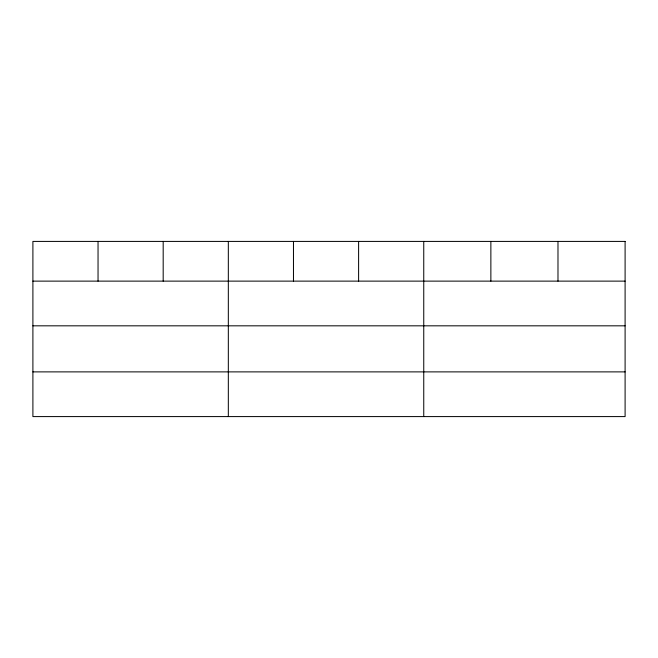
<?xml version="1.0" encoding="UTF-8"?>
<svg xmlns="http://www.w3.org/2000/svg" width="658" height="658" viewBox="0 0 658 658"><rect width="100%" height="100%" fill="white"/><g stroke="black" fill="none" stroke-linecap="round" stroke-linejoin="round"><path stroke-width="0.99" d="M32.9 281.122L625.1 281.122M32.9 325.825L625.1 325.825M32.9 371.885L625.1 371.885M557.984 241.412L557.984 281.122M490.868 241.412L490.868 281.122M423.752 241.412L423.752 416.588M358.61 241.412L358.61 281.122M293.468 241.412L293.468 281.122M228.326 241.412L228.326 416.588M163.184 241.412L163.184 281.122M98.042 241.412L98.042 281.122M625.1 241.412L32.9 241.412L32.9 416.588L625.1 416.588L625.1 241.412"/></g></svg>
